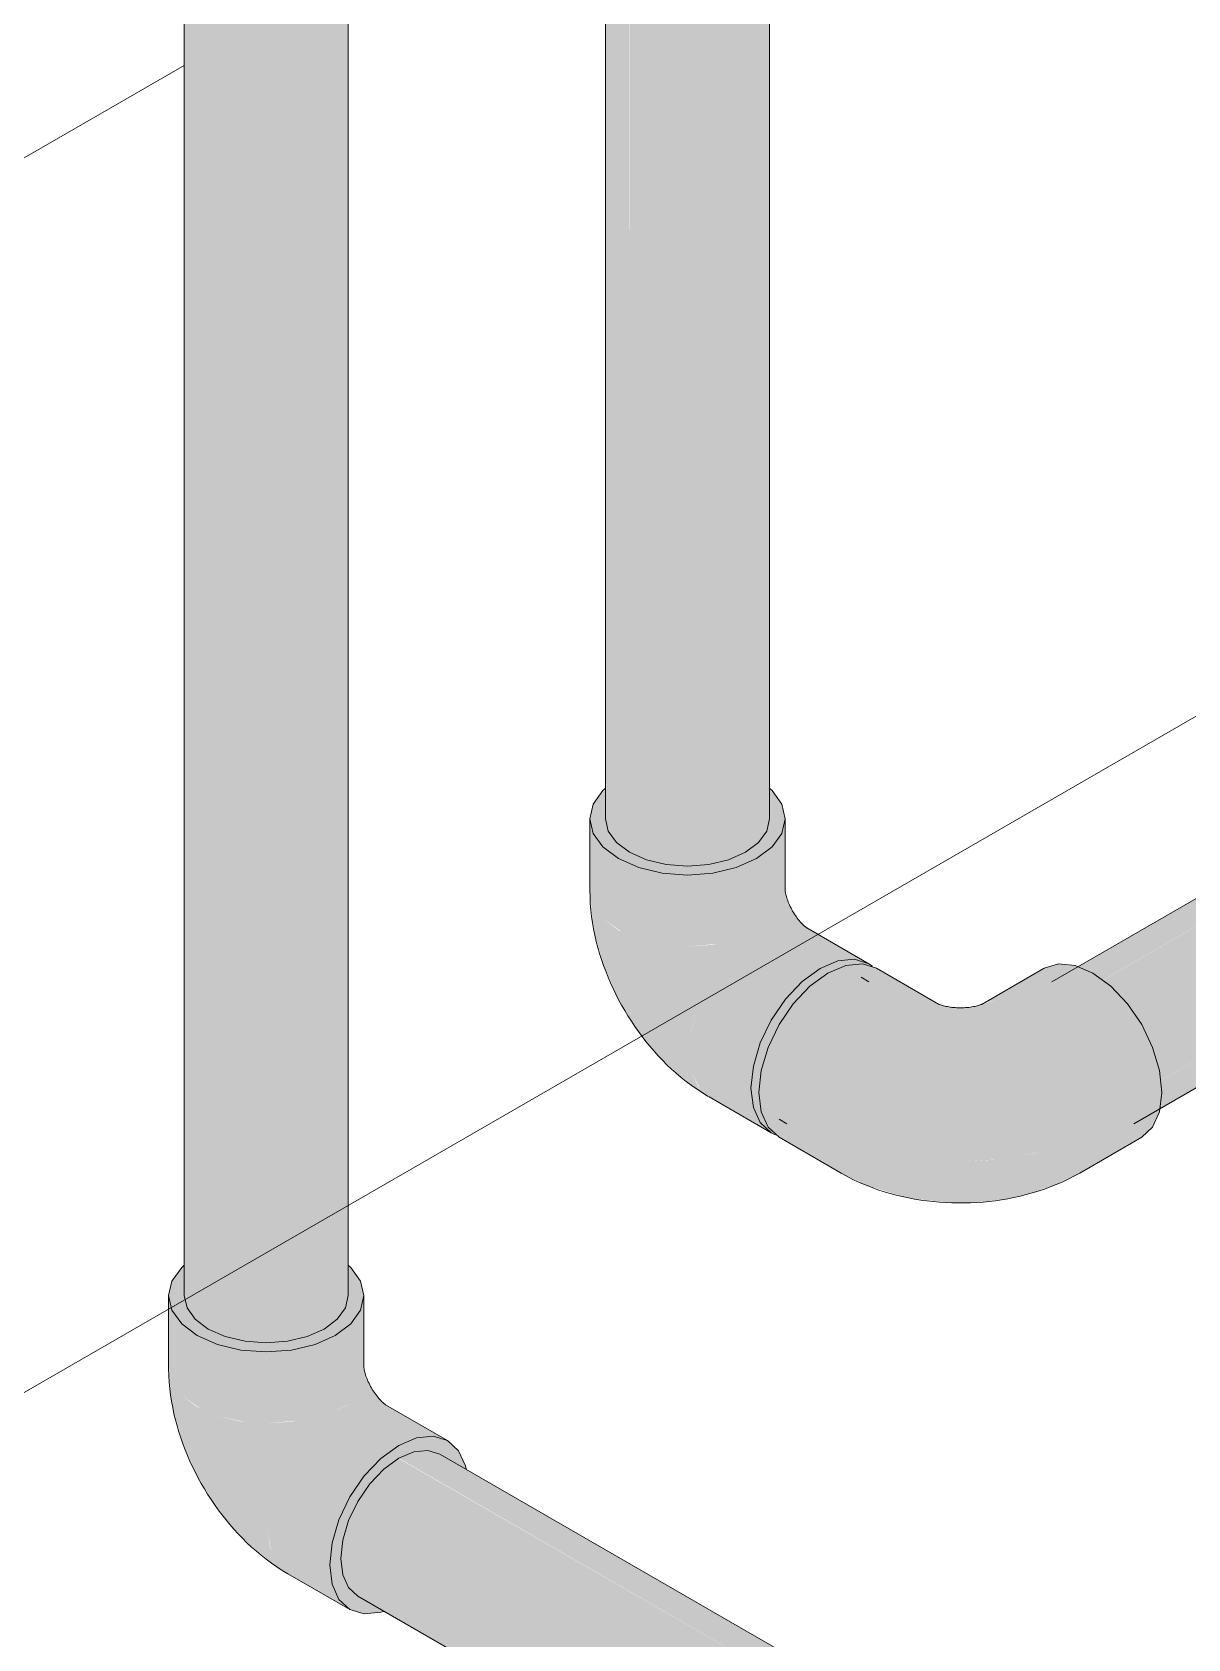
# Model space of a CAD drawing. Header units: millimetres. Extents: x -3207 to 1412, y 342 to 5433.
# Drawn here: x -2201 to -1757, y 1452 to 2070 of the extents above; entities that cross this region are included whole.
import ezdxf

# ---------------------------------------------------------------- set-up
doc = ezdxf.new("R2010")
doc.units = ezdxf.units.MM
for name, color, linetype, lineweight in [('A-_ANNOTSPNO_A', 7, 'Continuous', 9), ('A-_FLORLEVL_E', 7, 'Continuous', 9), ('M-_WATR----_E', 5, 'Continuous', 9)]:
    doc.layers.add(name, color=color, linetype=linetype, lineweight=lineweight)

# ---------------------------------------------------------------- blocks, each defined once
blk = doc.blocks.new('COMER_EL50_U-PVC отвод 90 - DN16-DN315 _Grey_-V29-В10 Аксонометрия')
at = {"layer": 'M-_WATR----_E', "lineweight": 20}
for points in [[(-1898.19, 1648.59), (-1897.28, 1657.04), (-1894.63, 1665.95), (-1890.42, 1674.73), (-1884.93, 1682.76), (-1878.53, 1689.51), (-1871.67, 1694.52), (-1864.81, 1697.44), (-1858.41, 1698.07), (-1852.92, 1696.38), (-1876.75, 1710.14), (-1882.24, 1711.83), (-1888.64, 1711.2), (-1895.5, 1708.28), (-1902.36, 1703.27), (-1908.76, 1696.52), (-1914.25, 1688.48), (-1918.46, 1679.71), (-1921.11, 1670.8), (-1922.02, 1662.35), (-1905.57, 1652.86)], [(-1790.99, 1648.59), (-1767.16, 1662.35), (-1768.06, 1670.8), (-1770.71, 1679.71), (-1774.93, 1688.48), (-1780.42, 1696.52), (-1786.81, 1703.27), (-1793.68, 1708.28), (-1800.54, 1711.2), (-1806.93, 1711.83), (-1812.43, 1710.14), (-1836.25, 1696.38), (-1830.76, 1698.07), (-1824.37, 1697.44), (-1817.5, 1694.52), (-1810.64, 1689.51), (-1803.59, 1681.8), (-1798.75, 1674.73), (-1794.54, 1665.95), (-1791.89, 1657.04)], [(-1844.59, 1635.77), (-1829.08, 1636.74), (-1814.75, 1639.36), (-1802.47, 1643.15), (-1790.99, 1648.59), (-1791.89, 1657.04), (-1794.54, 1665.95), (-1798.75, 1674.73), (-1804.25, 1682.76), (-1810.64, 1689.51), (-1817.5, 1694.52), (-1824.37, 1697.44), (-1830.76, 1698.07), (-1838.33, 1695.47), (-1843.67, 1694.82), (-1851.43, 1695.73), (-1854.58, 1696.89), (-1858.41, 1698.07), (-1864.81, 1697.44), (-1871.67, 1694.52), (-1878.53, 1689.51), (-1884.93, 1682.76), (-1890.42, 1674.73), (-1894.63, 1665.95), (-1897.28, 1657.04), (-1898.19, 1648.59), (-1886.7, 1643.15), (-1873.59, 1639.11), (-1859.37, 1636.62), (-1851.98, 1636.19)], [(-1890.42, 1631.43), (-1894.63, 1635.33), (-1897.28, 1641.19), (-1898.19, 1648.59), (-1922.02, 1662.35), (-1921.11, 1654.95), (-1917.92, 1648.59), (-1914.25, 1645.18), (-1890.69, 1631.58)], [(-1798.75, 1631.43), (-1774.93, 1645.18), (-1770.71, 1649.09), (-1768.06, 1654.95), (-1767.16, 1662.35), (-1790.99, 1648.59), (-1791.89, 1641.19), (-1794.54, 1635.33), (-1798.58, 1631.58)], [(-1842.21, 1619.97), (-1833.85, 1620.58), (-1824.8, 1621.86), (-1814.47, 1624.7), (-1806.86, 1627.52), (-1798.75, 1631.43), (-1794.54, 1635.33), (-1791.89, 1641.19), (-1790.99, 1648.59), (-1803.59, 1642.81), (-1815.58, 1639.11), (-1831.68, 1636.51), (-1844.59, 1635.77), (-1859.37, 1636.62), (-1873.59, 1639.11), (-1886.7, 1643.15), (-1898.19, 1648.59), (-1897.25, 1641.13), (-1894.63, 1635.33), (-1890.42, 1631.43), (-1881.05, 1626.93), (-1868.82, 1623.05), (-1862.77, 1621.58), (-1849.08, 1620.09), (-1842.34, 1619.97)]]:
    blk.add_hatch(color=47, dxfattribs=at).paths.add_polyline_path(points)
at = {"layer": 'M-_WATR----_E', "color": 66, "lineweight": 20}
for p, q in [((-1852.92, 1696.38), (-1876.75, 1710.14)), ((-1812.43, 1710.14), (-1836.25, 1696.38)), ((-1914.25, 1645.18), (-1890.42, 1631.43)), ((-1798.75, 1631.43), (-1774.93, 1645.18))]:
    blk.add_line(p, q, dxfattribs=at)
for points in [[(-1922.02, 1662.35, 0), (-1921.11, 1670.8, 0), (-1918.46, 1679.71, 0), (-1914.25, 1688.48, 0), (-1908.76, 1696.52, 0), (-1902.36, 1703.27, 0), (-1895.5, 1708.28, 0), (-1888.64, 1711.2, 0), (-1882.24, 1711.83, 0), (-1876.75, 1710.14, 0)], [(-1812.43, 1710.14, 0), (-1806.93, 1711.83, 0), (-1800.54, 1711.2, 0), (-1793.68, 1708.28, 0), (-1786.81, 1703.27, 0), (-1780.42, 1696.52, 0), (-1774.93, 1688.48, 0), (-1770.71, 1679.71, 0), (-1768.06, 1670.8, 0), (-1767.16, 1662.35, 0)], [(-1836.24, 1696.38, 0), (-1836.27, 1696.37, 0), (-1836.37, 1696.32, 0), (-1836.52, 1696.25, 0), (-1836.74, 1696.16, 0), (-1837.01, 1696.06, 0), (-1837.33, 1695.95, 0), (-1837.7, 1695.84, 0), (-1838.11, 1695.72, 0), (-1838.57, 1695.6, 0), (-1839.06, 1695.49, 0), (-1839.59, 1695.38, 0), (-1840.15, 1695.28, 0), (-1840.73, 1695.19, 0), (-1841.34, 1695.11, 0), (-1841.97, 1695.05, 0), (-1842.61, 1694.99, 0), (-1843.26, 1694.96, 0), (-1843.92, 1694.93, 0), (-1844.59, 1694.92, 0), (-1845.25, 1694.93, 0), (-1845.92, 1694.96, 0), (-1846.57, 1694.99, 0), (-1847.21, 1695.05, 0), (-1847.84, 1695.11, 0), (-1848.45, 1695.19, 0), (-1849.03, 1695.28, 0), (-1849.59, 1695.38, 0), (-1850.12, 1695.49, 0), (-1850.61, 1695.6, 0), (-1851.07, 1695.72, 0), (-1851.48, 1695.84, 0), (-1851.85, 1695.95, 0), (-1852.17, 1696.06, 0), (-1852.44, 1696.17, 0), (-1852.65, 1696.25, 0), (-1852.81, 1696.32, 0), (-1852.9, 1696.37, 0), (-1852.93, 1696.38, 0)], [(-1914.25, 1645.18, 0), (-1918.46, 1649.09, 0), (-1921.11, 1654.95, 0), (-1922.02, 1662.35, 0)], [(-1767.16, 1662.35, 0), (-1768.06, 1654.95, 0), (-1770.71, 1649.09, 0), (-1774.93, 1645.18, 0)], [(-1798.75, 1631.43, 0), (-1800.97, 1630.19, 0), (-1803.21, 1629.05, 0), (-1805.47, 1627.98, 0), (-1807.74, 1627, 0), (-1810.02, 1626.08, 0), (-1812.32, 1625.24, 0), (-1814.63, 1624.47, 0), (-1816.96, 1623.76, 0), (-1819.29, 1623.12, 0), (-1821.64, 1622.53, 0), (-1823.99, 1622.01, 0), (-1826.36, 1621.55, 0), (-1828.73, 1621.15, 0), (-1831.11, 1620.81, 0), (-1833.49, 1620.52, 0), (-1835.88, 1620.29, 0), (-1838.27, 1620.12, 0), (-1840.67, 1620, 0), (-1843.06, 1619.94, 0), (-1845.46, 1619.93, 0), (-1847.86, 1619.98, 0), (-1850.26, 1620.08, 0), (-1852.65, 1620.24, 0), (-1855.04, 1620.45, 0), (-1857.43, 1620.73, 0), (-1859.81, 1621.05, 0), (-1862.18, 1621.44, 0), (-1864.54, 1621.88, 0), (-1866.9, 1622.39, 0), (-1869.25, 1622.95, 0), (-1871.59, 1623.58, 0), (-1873.92, 1624.27, 0), (-1876.23, 1625.03, 0), (-1878.53, 1625.85, 0), (-1880.82, 1626.74, 0), (-1883.1, 1627.71, 0), (-1885.36, 1628.75, 0), (-1887.6, 1629.88, 0), (-1889.82, 1631.08, 0), (-1890.42, 1631.43, 0)]]:
    blk.add_polyline3d(points, dxfattribs=at)
blk = doc.blocks.new('COMER_EL50_U-PVC отвод 90 - DN16-DN315 _Grey_-V30-В10 Аксонометрия')
at = {"layer": 'M-_WATR----_E', "lineweight": 20}
for points in [[(-2111.25, 1562.68), (-2101.54, 1563.42), (-2092.5, 1565.58), (-2083.97, 1569.59), (-2078.77, 1573.5), (-2075.02, 1578.73), (-2073.75, 1584.33), (-2075.02, 1589.93), (-2078.77, 1595.15), (-2079.75, 1595.89), (-2079.75, 1584.33), (-2080.82, 1579.62), (-2083.97, 1575.24), (-2088.97, 1571.47), (-2095.5, 1568.58), (-2103.09, 1566.76), (-2111.25, 1566.14), (-2119.4, 1566.76), (-2127.99, 1569.02), (-2133.52, 1571.47), (-2138.53, 1575.24), (-2141.67, 1579.62), (-2142.75, 1584.33), (-2142.75, 1595.89), (-2143.72, 1595.15), (-2147.47, 1589.93), (-2148.75, 1584.33), (-2147.47, 1578.73), (-2143.72, 1573.5), (-2136.77, 1568.58), (-2130, 1565.58), (-2120.95, 1563.42)], [(-2111.25, 1535.16), (-2099.98, 1536.27), (-2092.5, 1538.06), (-2084.73, 1541.5), (-2084.73, 1569.02), (-2092.5, 1565.58), (-2101.54, 1563.42), (-2111.25, 1562.68), (-2120.95, 1563.42), (-2130, 1565.58), (-2137.76, 1569.02), (-2143.72, 1573.5), (-2147.47, 1578.73), (-2148.75, 1584.33), (-2148.56, 1556.01), (-2147.47, 1551.21), (-2143.72, 1545.99), (-2136.59, 1540.98), (-2130, 1538.06), (-2119.63, 1535.8)], [(-2084.73, 1541.5), (-2078.77, 1545.99), (-2075.02, 1551.21), (-2073.75, 1556.81), (-2073.75, 1584.33), (-2075.02, 1578.73), (-2078.77, 1573.5), (-2084.73, 1569.02), (-2084.73, 1543.44)], [(-2102.91, 1477.43), (-2107.13, 1481.34), (-2109.78, 1487.19), (-2110.68, 1494.6), (-2109.49, 1504.02), (-2107.13, 1511.96), (-2102.91, 1520.73), (-2096.24, 1530.01), (-2091.03, 1535.52), (-2084.16, 1540.52), (-2084.73, 1541.5), (-2092.5, 1538.06), (-2101.54, 1535.9), (-2111.25, 1535.16), (-2120.95, 1535.9), (-2130, 1538.06), (-2137.76, 1541.5), (-2143.72, 1545.99), (-2147.47, 1551.21), (-2148.69, 1556.01), (-2147.87, 1545.99), (-2146.46, 1538.52), (-2143.1, 1527.23), (-2138.82, 1517.32), (-2136.33, 1512.44), (-2131.34, 1504.71), (-2124.8, 1495.97), (-2117.26, 1488.33), (-2109.54, 1481.96), (-2107.13, 1480.31)], [(-2084.16, 1540.52), (-2077.3, 1543.44), (-2070.91, 1544.08), (-2065.41, 1542.38), (-2067.52, 1544.08), (-2071.67, 1550.28), (-2073.49, 1554.56), (-2073.93, 1556.01), (-2075.02, 1551.21), (-2078.77, 1545.99), (-2084.73, 1541.5), (-2084.56, 1540.95)], [(-2060.33, 1526.77), (-2053.47, 1529.68), (-2047.08, 1530.32), (-2041.58, 1528.62), (-2065.41, 1542.38), (-2070.91, 1544.08), (-2077.3, 1543.44), (-2084.05, 1540.46), (-2065.96, 1530.01)], [(-2079.08, 1463.67), (-2083.3, 1467.58), (-2085.95, 1473.43), (-2086.85, 1480.84), (-2085.95, 1489.28), (-2083.3, 1498.2), (-2079.08, 1506.97), (-2073.59, 1515.01), (-2067.2, 1521.76), (-2060.33, 1526.77), (-2084.16, 1540.52), (-2091.03, 1535.52), (-2097.42, 1528.77), (-2102.91, 1520.73), (-2107.13, 1511.96), (-2109.78, 1503.04), (-2110.68, 1494.6), (-2109.54, 1486.68), (-2107.13, 1481.34), (-2102.91, 1477.43), (-2079.62, 1463.98)], [(-2073.59, 1461.98), (-2067.2, 1462.61), (-2066.07, 1463.09), (-2076.08, 1468.87), (-2079.62, 1472.15), (-2081.85, 1477.07), (-2082.61, 1483.29), (-2081.85, 1490.38), (-2079.47, 1498.2), (-2076.08, 1505.24), (-2071.47, 1511.99), (-2066.1, 1517.66), (-2060.33, 1521.87), (-2054.04, 1524.37), (-2049.2, 1524.85), (-2044.58, 1523.43), (-2034.58, 1517.66), (-2034.72, 1518.86), (-2037.52, 1524.85), (-2041.58, 1528.62), (-2047.08, 1530.32), (-2053.47, 1529.68), (-2060.33, 1526.77), (-2067.2, 1521.76), (-2073.59, 1515.01), (-2079.62, 1505.85), (-2083.3, 1498.2), (-2085.95, 1489.28), (-2086.85, 1480.84), (-2085.95, 1473.43), (-2083.3, 1467.58), (-2079.08, 1463.67), (-2076.08, 1462.75)]]:
    blk.add_hatch(color=47, dxfattribs=at).paths.add_polyline_path(points)
at = {"layer": 'M-_WATR----_E', "color": 66, "lineweight": 20}
for p, q in [((-2148.75, 1584.33), (-2148.75, 1556.81)), ((-2073.75, 1556.81), (-2073.75, 1584.33)), ((-2041.58, 1528.62), (-2065.41, 1542.38)), ((-2102.91, 1477.43), (-2079.08, 1463.67))]:
    blk.add_line(p, q, dxfattribs=at)
for points in [[(-2142.89, 1595.95, 0), (-2143.72, 1595.15, 0), (-2147.47, 1589.93, 0), (-2148.75, 1584.33, 0), (-2147.47, 1578.73, 0), (-2143.72, 1573.5, 0), (-2137.76, 1569.02, 0), (-2130, 1565.58, 0), (-2120.95, 1563.42, 0), (-2111.25, 1562.68, 0), (-2101.54, 1563.42, 0), (-2092.5, 1565.58, 0), (-2084.73, 1569.02, 0)], [(-2084.73, 1569.02, 0), (-2078.77, 1573.5, 0), (-2075.02, 1578.73, 0), (-2073.75, 1584.33, 0), (-2075.02, 1589.93, 0), (-2078.77, 1595.15, 0), (-2079.6, 1595.94, 0)], [(-2102.91, 1477.43, 0), (-2105.09, 1478.73, 0), (-2107.2, 1480.1, 0), (-2109.25, 1481.52, 0), (-2111.24, 1482.99, 0), (-2113.17, 1484.52, 0), (-2115.05, 1486.08, 0), (-2116.88, 1487.7, 0), (-2118.65, 1489.36, 0), (-2120.38, 1491.06, 0), (-2122.05, 1492.8, 0), (-2123.68, 1494.58, 0), (-2125.26, 1496.4, 0), (-2126.8, 1498.25, 0), (-2128.28, 1500.14, 0), (-2129.72, 1502.06, 0), (-2131.12, 1504.01, 0), (-2132.47, 1506, 0), (-2133.77, 1508.01, 0), (-2135.02, 1510.06, 0), (-2136.22, 1512.13, 0), (-2137.38, 1514.23, 0), (-2138.49, 1516.36, 0), (-2139.55, 1518.51, 0), (-2140.56, 1520.69, 0), (-2141.52, 1522.89, 0), (-2142.42, 1525.11, 0), (-2143.27, 1527.36, 0), (-2144.07, 1529.63, 0), (-2144.81, 1531.93, 0), (-2145.5, 1534.24, 0), (-2146.13, 1536.58, 0), (-2146.69, 1538.94, 0), (-2147.19, 1541.33, 0), (-2147.63, 1543.73, 0), (-2148, 1546.16, 0), (-2148.3, 1548.61, 0), (-2148.53, 1551.09, 0), (-2148.68, 1553.6, 0), (-2148.74, 1556.13, 0), (-2148.75, 1556.81, 0)], [(-2073.75, 1556.83, 0), (-2073.74, 1556.79, 0), (-2073.74, 1556.69, 0), (-2073.72, 1556.52, 0), (-2073.69, 1556.29, 0), (-2073.64, 1556, 0), (-2073.58, 1555.67, 0), (-2073.49, 1555.29, 0), (-2073.39, 1554.88, 0), (-2073.26, 1554.42, 0), (-2073.11, 1553.94, 0), (-2072.94, 1553.43, 0), (-2072.75, 1552.89, 0), (-2072.54, 1552.34, 0), (-2072.3, 1551.78, 0), (-2072.04, 1551.2, 0), (-2071.77, 1550.62, 0), (-2071.47, 1550.03, 0), (-2071.16, 1549.45, 0), (-2070.84, 1548.87, 0), (-2070.5, 1548.3, 0), (-2070.15, 1547.74, 0), (-2069.79, 1547.19, 0), (-2069.42, 1546.66, 0), (-2069.05, 1546.15, 0), (-2068.68, 1545.66, 0), (-2068.31, 1545.2, 0), (-2067.94, 1544.77, 0), (-2067.59, 1544.36, 0), (-2067.24, 1543.99, 0), (-2066.91, 1543.66, 0), (-2066.6, 1543.36, 0), (-2066.32, 1543.1, 0), (-2066.06, 1542.87, 0), (-2065.84, 1542.69, 0), (-2065.66, 1542.55, 0), (-2065.52, 1542.45, 0), (-2065.43, 1542.39, 0), (-2065.4, 1542.37, 0)], [(-2060.33, 1526.77, 0), (-2067.2, 1521.76, 0), (-2073.59, 1515.01, 0), (-2079.08, 1506.97, 0), (-2083.3, 1498.2, 0), (-2085.95, 1489.28, 0), (-2086.85, 1480.84, 0), (-2085.95, 1473.43, 0), (-2083.3, 1467.58, 0), (-2079.08, 1463.67, 0), (-2073.59, 1461.98, 0), (-2067.2, 1462.61, 0), (-2066.11, 1462.93, 0)], [(-2034.45, 1517.75, 0), (-2034.72, 1518.86, 0), (-2037.37, 1524.71, 0), (-2041.58, 1528.62, 0), (-2047.08, 1530.32, 0), (-2053.47, 1529.68, 0), (-2060.33, 1526.77, 0)]]:
    blk.add_polyline3d(points, dxfattribs=at)
blk = doc.blocks.new('COMER_EL50_U-PVC отвод 90 - DN16-DN315 _Grey_-V31-В10 Аксонометрия')
at = {"layer": 'M-_WATR----_E', "lineweight": 20}
for points in [[(-1949.42, 1745.93), (-1939.71, 1746.66), (-1929.39, 1749.39), (-1922.14, 1752.84), (-1916.94, 1756.75), (-1913.19, 1761.97), (-1911.92, 1767.58), (-1913.19, 1773.18), (-1916.94, 1778.4), (-1917.92, 1778.83), (-1917.92, 1767.58), (-1918.99, 1762.87), (-1922.14, 1758.48), (-1927.14, 1754.72), (-1934.41, 1751.65), (-1941.26, 1750.01), (-1949.42, 1749.39), (-1957.57, 1750.01), (-1965.17, 1751.83), (-1971.69, 1754.72), (-1976.7, 1758.48), (-1979.84, 1762.87), (-1980.92, 1767.58), (-1980.92, 1779.14), (-1981.89, 1778.4), (-1985.64, 1773.18), (-1986.92, 1767.58), (-1985.64, 1761.97), (-1981.89, 1756.75), (-1974.94, 1751.83), (-1968.17, 1748.83), (-1959.12, 1746.66), (-1956.57, 1746.47)], [(-1949.42, 1718.41), (-1938.15, 1719.52), (-1930.67, 1721.31), (-1922.9, 1724.75), (-1922.9, 1752.27), (-1930.67, 1748.83), (-1939.71, 1746.66), (-1949.42, 1745.93), (-1959.12, 1746.66), (-1968.17, 1748.83), (-1975.93, 1752.27), (-1981.89, 1756.75), (-1985.64, 1761.97), (-1986.92, 1767.58), (-1986.92, 1740.06), (-1985.64, 1734.46), (-1981.89, 1729.23), (-1974.76, 1724.23), (-1968.17, 1721.31), (-1959.12, 1719.15), (-1956.57, 1718.95)], [(-1922.9, 1724.75), (-1916.94, 1729.23), (-1913.19, 1734.46), (-1911.92, 1740.06), (-1911.92, 1767.58), (-1913.19, 1761.97), (-1916.94, 1756.75), (-1922.9, 1752.27), (-1922.9, 1737.95)], [(-1941.08, 1660.68), (-1945.3, 1664.58), (-1947.95, 1670.44), (-1948.85, 1677.84), (-1947.95, 1686.29), (-1945.3, 1695.2), (-1940.38, 1705.01), (-1935.59, 1712.01), (-1929.2, 1718.77), (-1922.33, 1723.77), (-1922.9, 1724.75), (-1931.07, 1721.21), (-1939.71, 1719.15), (-1949.42, 1718.41), (-1959.12, 1719.15), (-1968.17, 1721.31), (-1975.93, 1724.75), (-1981.89, 1729.23), (-1985.64, 1734.46), (-1986.92, 1740.06), (-1985.9, 1728.5), (-1984.62, 1721.85), (-1981.82, 1711.96), (-1976.99, 1700.62), (-1975.29, 1697.19), (-1972.74, 1692.58), (-1967.81, 1685.36), (-1961.58, 1677.64), (-1954.2, 1670.44), (-1947.95, 1665.36), (-1946.08, 1664.09)], [(-1922.33, 1723.77), (-1915.47, 1726.69), (-1909.08, 1727.32), (-1903.58, 1725.63), (-1905.69, 1727.32), (-1909.8, 1733.38), (-1911.68, 1737.95), (-1911.92, 1740.06), (-1913.19, 1734.46), (-1916.94, 1729.23), (-1922.9, 1724.75), (-1922.73, 1724.19)], [(-1917.25, 1646.92), (-1921.47, 1650.83), (-1924.12, 1656.68), (-1925.02, 1664.09), (-1924.12, 1672.53), (-1921.47, 1681.45), (-1917.25, 1690.22), (-1911.76, 1698.26), (-1905.37, 1705.01), (-1898.5, 1710.01), (-1922.33, 1723.77), (-1929.2, 1718.77), (-1935.63, 1711.96), (-1941.08, 1703.98), (-1945.3, 1695.2), (-1947.98, 1685.97), (-1948.85, 1677.84), (-1947.95, 1670.44), (-1944.76, 1664.09), (-1941.08, 1660.68), (-1918.46, 1647.62)], [(-1898.5, 1710.01), (-1891.64, 1712.93), (-1885.25, 1713.57), (-1879.91, 1711.96), (-1903.58, 1725.63), (-1909.08, 1727.32), (-1915.47, 1726.69), (-1922.33, 1723.77), (-1901.87, 1711.96)], [(-1915.55, 1646.39), (-1918.46, 1649.09), (-1921.2, 1655.63), (-1922.02, 1662.35), (-1920.78, 1671.92), (-1917.79, 1681.12), (-1914.25, 1688.5), (-1908.76, 1696.52), (-1901.26, 1704.07), (-1894.4, 1708.75), (-1888.64, 1711.2), (-1882.24, 1711.83), (-1878.53, 1710.74), (-1880.04, 1711.96), (-1885.25, 1713.57), (-1891.64, 1712.93), (-1898.5, 1710.01), (-1905.57, 1704.79), (-1911.76, 1698.26), (-1918.09, 1688.48), (-1921.47, 1681.45), (-1924.12, 1672.53), (-1925.02, 1664.09), (-1924.12, 1656.68), (-1921.11, 1650.5), (-1917.25, 1646.92)]]:
    blk.add_hatch(color=47, dxfattribs=at).paths.add_polyline_path(points)
at = {"layer": 'M-_WATR----_E', "color": 66, "lineweight": 20}
for p, q in [((-1986.92, 1767.58), (-1986.92, 1740.06)), ((-1911.92, 1740.06), (-1911.92, 1767.58)), ((-1879.75, 1711.87), (-1903.58, 1725.63)), ((-1941.08, 1660.68), (-1917.25, 1646.92))]:
    blk.add_line(p, q, dxfattribs=at)
for points in [[(-1981.05, 1779.2, 0), (-1981.89, 1778.4, 0), (-1985.64, 1773.18, 0), (-1986.92, 1767.58, 0), (-1985.64, 1761.97, 0), (-1981.89, 1756.75, 0), (-1975.93, 1752.27, 0), (-1968.17, 1748.83, 0), (-1959.12, 1746.66, 0), (-1949.42, 1745.93, 0), (-1939.71, 1746.66, 0), (-1930.67, 1748.83, 0), (-1922.9, 1752.27, 0)], [(-1922.9, 1752.27, 0), (-1916.94, 1756.75, 0), (-1913.19, 1761.97, 0), (-1911.92, 1767.58, 0), (-1913.19, 1773.18, 0), (-1916.94, 1778.4, 0), (-1917.77, 1779.19, 0)], [(-1986.92, 1740.06, 0), (-1986.87, 1737.52, 0), (-1986.75, 1735.01, 0), (-1986.54, 1732.53, 0), (-1986.26, 1730.07, 0), (-1985.91, 1727.63, 0), (-1985.49, 1725.22, 0), (-1985, 1722.83, 0), (-1984.45, 1720.46, 0), (-1983.84, 1718.12, 0), (-1983.17, 1715.8, 0), (-1982.45, 1713.5, 0), (-1981.66, 1711.22, 0), (-1980.83, 1708.97, 0), (-1979.93, 1706.73, 0), (-1978.99, 1704.53, 0), (-1978, 1702.34, 0), (-1976.95, 1700.18, 0), (-1975.86, 1698.05, 0), (-1974.71, 1695.94, 0), (-1973.52, 1693.86, 0), (-1972.28, 1691.81, 0), (-1970.99, 1689.79, 0), (-1969.66, 1687.79, 0), (-1968.27, 1685.83, 0), (-1966.85, 1683.9, 0), (-1965.37, 1682, 0), (-1963.85, 1680.14, 0), (-1962.28, 1678.31, 0), (-1960.67, 1676.52, 0), (-1959, 1674.77, 0), (-1957.29, 1673.06, 0), (-1955.53, 1671.39, 0), (-1953.72, 1669.76, 0), (-1951.85, 1668.18, 0), (-1949.94, 1666.65, 0), (-1947.96, 1665.16, 0), (-1945.93, 1663.73, 0), (-1943.83, 1662.34, 0), (-1941.68, 1661.02, 0), (-1941.08, 1660.68, 0)], [(-1911.92, 1740.08, 0), (-1911.91, 1740.04, 0), (-1911.91, 1739.93, 0), (-1911.89, 1739.76, 0), (-1911.86, 1739.54, 0), (-1911.81, 1739.25, 0), (-1911.75, 1738.92, 0), (-1911.66, 1738.54, 0), (-1911.56, 1738.12, 0), (-1911.43, 1737.67, 0), (-1911.28, 1737.19, 0), (-1911.11, 1736.67, 0), (-1910.92, 1736.14, 0), (-1910.71, 1735.59, 0), (-1910.47, 1735.02, 0), (-1910.21, 1734.45, 0), (-1909.94, 1733.87, 0), (-1909.64, 1733.28, 0), (-1909.33, 1732.7, 0), (-1909.01, 1732.12, 0), (-1908.67, 1731.54, 0), (-1908.32, 1730.98, 0), (-1907.96, 1730.44, 0), (-1907.59, 1729.91, 0), (-1907.22, 1729.4, 0), (-1906.85, 1728.91, 0), (-1906.48, 1728.45, 0), (-1906.11, 1728.01, 0), (-1905.76, 1727.61, 0), (-1905.41, 1727.24, 0), (-1905.08, 1726.9, 0), (-1904.77, 1726.6, 0), (-1904.49, 1726.34, 0), (-1904.23, 1726.12, 0), (-1904.01, 1725.94, 0), (-1903.83, 1725.8, 0), (-1903.69, 1725.7, 0), (-1903.6, 1725.64, 0), (-1903.57, 1725.62, 0)], [(-1878.3, 1710.89, 0), (-1879.75, 1711.87, 0), (-1885.25, 1713.57, 0), (-1891.64, 1712.93, 0), (-1898.5, 1710.01, 0)], [(-1898.5, 1710.01, 0), (-1905.37, 1705.01, 0), (-1911.76, 1698.26, 0), (-1917.25, 1690.22, 0), (-1921.47, 1681.45, 0), (-1924.12, 1672.53, 0), (-1925.02, 1664.09, 0), (-1924.12, 1656.68, 0), (-1921.47, 1650.83, 0), (-1917.25, 1646.92, 0), (-1915.68, 1646.15, 0)]]:
    blk.add_polyline3d(points, dxfattribs=at)

msp = doc.modelspace()

# ---------------------------------------------------------------- hatches: boundary and pattern name
at = {"layer": 'M-_WATR----_E'}
for points in [[(-1971.69, 1754.72), (-1971.71, 2631.5), (-1976.71, 2633.93), (-1980.92, 2637.09), (-1980.92, 1767.58), (-1979.84, 1762.87), (-1975.93, 1757.91)], [(-1927.14, 1754.72), (-1922.14, 1758.48), (-1918.99, 1762.87), (-1917.92, 1767.58), (-1917.93, 2637.09), (-1922.83, 2633.4), (-1927.14, 2631.49), (-1927.14, 1763.94)], [(-1949.42, 1749.39), (-1941.26, 1750.01), (-1933.67, 1751.83), (-1927.14, 1754.72), (-1927.17, 2631.48), (-1931.46, 2629.75), (-1941.29, 2627.66), (-1949.44, 2627.04), (-1959.15, 2627.78), (-1968.22, 2629.95), (-1971.69, 2631.49), (-1971.69, 1754.72), (-1965.17, 1751.83), (-1956.57, 1749.93)], [(-2133.52, 1571.47), (-2133.54, 2534.86), (-2138.54, 2537.29), (-2142.75, 2540.46), (-2142.75, 1584.33), (-2141.67, 1579.62), (-2137.76, 1574.66), (-2136.22, 1573.5)], [(-2088.97, 1571.47), (-2083.97, 1575.24), (-2080.82, 1579.62), (-2079.75, 1584.33), (-2079.76, 2540.45), (-2084.66, 2536.76), (-2088.97, 2534.85), (-2088.97, 1607.99)], [(-2111.25, 1566.14), (-2101.54, 1567.13), (-2094.5, 1569.02), (-2088.97, 1571.47), (-2089, 2534.84), (-2093.29, 2533.11), (-2103.12, 2531.02), (-2111.27, 2530.4), (-2120.98, 2531.14), (-2130.05, 2533.31), (-2133.52, 2534.85), (-2133.52, 1571.47), (-2127, 1568.58), (-2119.4, 1566.76)], [(-1789.93, 1705.54), (-1459.46, 1896.34), (-1453.03, 1910.7), (-1799.38, 1710.71), (-1793.68, 1708.28)], [(-1767.65, 1666.96), (-1464.19, 1842.17), (-1464.19, 1844.16), (-1464.68, 1844.44), (-1468.24, 1847.36), (-1469.86, 1849.62), (-1470.54, 1852.61), (-1470.54, 1870.57), (-1469.86, 1873.56), (-1469.02, 1874.99), (-1459.46, 1896.34), (-1789.87, 1705.5), (-1786.81, 1703.27), (-1779.5, 1695.18), (-1774.9, 1688.43), (-1770.71, 1679.71), (-1768.06, 1670.8), (-1767.66, 1667.03)], [(-1767.91, 1656.16), (-1464.19, 1831.78), (-1464.19, 1842.17), (-1767.65, 1666.91), (-1767.28, 1661.35), (-1767.81, 1657.04)], [(-1917.8, 1681.08), (-1914.24, 1688.5), (-1914.26, 1688.48), (-1917.79, 1681.12)], [(-1900.42, 1378.1), (-1900.01, 1381.94), (-1896.63, 1392.37), (-1892.45, 1400.65), (-1887.66, 1407.66), (-1881.26, 1414.41), (-1878.15, 1416.68), (-2060.48, 1521.76), (-2067.2, 1516.5), (-2071.47, 1511.99), (-2076.67, 1504.02), (-2079.62, 1497.87), (-2081.85, 1490.38), (-2082.61, 1483.29), (-1900.92, 1378.39)], [(-1878.15, 1416.68), (-1873.43, 1419.83), (-1868.66, 1421.86), (-2044.58, 1523.43), (-2049.2, 1524.85), (-2054.57, 1524.32), (-2060.15, 1521.76), (-1881.26, 1418.48)], [(-1900.16, 1367.3), (-1900.86, 1374.06), (-1900.42, 1378.1), (-2082.61, 1483.29), (-2081.85, 1477.07), (-2079.08, 1471.65), (-2076.08, 1468.87), (-1900.92, 1367.73)]]:
    msp.add_hatch(color=47, dxfattribs=at).paths.add_polyline_path(points)

# ---------------------------------------------------------------- linework, layer by layer
at = {"layer": 'A-_ANNOTSPNO_A'}
msp.add_line((-2757.99, 1227.4), (-570.88, 2490.12), dxfattribs=at)
at = {"layer": 'A-_FLORLEVL_E'}
msp.add_line((-2142.75, 2057.08), (-2757.99, 1701.87), dxfattribs=at)
at = {"layer": 'M-_WATR----_E', "color": 66, "lineweight": 20}
for p, q in [((-1980.92, 2647.93), (-1980.92, 1767.58)), ((-1917.92, 1767.58), (-1917.92, 2647.93)), ((-2142.75, 2551.29), (-2142.75, 1584.33)), ((-2079.75, 1584.33), (-2079.75, 2551.29)), ((-1452.3, 1911.13), (-1809.43, 1704.94)), ((-1777.93, 1650.38), (-1464.17, 1831.52)), ((-1879.75, 1704.94), (-1882.75, 1706.67)), ((-1914.25, 1652.11), (-1911.25, 1650.38)), ((-1858.65, 1416.08), (-2044.58, 1523.43)), ((-2076.08, 1468.87), (-1890.15, 1361.52))]:
    msp.add_line(p, q, dxfattribs=at)
for points in [[(-1971.69, 1754.72, 0), (-1976.7, 1758.48, 0), (-1979.84, 1762.87, 0), (-1980.92, 1767.58, 0)], [(-1917.92, 1767.58, 0), (-1918.99, 1762.87, 0), (-1922.14, 1758.48, 0), (-1927.14, 1754.72, 0)], [(-1927.14, 1754.72, 0), (-1933.67, 1751.83, 0), (-1941.26, 1750.01, 0), (-1949.42, 1749.39, 0), (-1957.57, 1750.01, 0), (-1965.17, 1751.83, 0), (-1971.69, 1754.72, 0)], [(-2133.52, 1571.47, 0), (-2138.53, 1575.24, 0), (-2141.67, 1579.62, 0), (-2142.75, 1584.33, 0)], [(-2079.75, 1584.33, 0), (-2080.82, 1579.62, 0), (-2083.97, 1575.24, 0), (-2088.97, 1571.47, 0)], [(-2088.97, 1571.47, 0), (-2095.5, 1568.58, 0), (-2103.09, 1566.76, 0), (-2111.25, 1566.14, 0), (-2119.4, 1566.76, 0), (-2127, 1568.58, 0), (-2133.52, 1571.47, 0)], [(-2082.61, 1483.29, 0), (-2081.85, 1490.38, 0), (-2079.62, 1497.87, 0), (-2076.08, 1505.24, 0), (-2071.47, 1511.99, 0), (-2066.1, 1517.66, 0), (-2060.33, 1521.87, 0)], [(-2060.33, 1521.87, 0), (-2054.57, 1524.32, 0), (-2049.2, 1524.85, 0), (-2044.58, 1523.43, 0)], [(-2076.08, 1468.87, 0), (-2079.62, 1472.15, 0), (-2081.85, 1477.07, 0), (-2082.61, 1483.29, 0)]]:
    msp.add_polyline3d(points, dxfattribs=at)

# ---------------------------------------------------------------- block references
for name in ['COMER_EL50_U-PVC отвод 90 - DN16-DN315 _Grey_-V31-В10 Аксонометрия', 'COMER_EL50_U-PVC отвод 90 - DN16-DN315 _Grey_-V29-В10 Аксонометрия', 'COMER_EL50_U-PVC отвод 90 - DN16-DN315 _Grey_-V30-В10 Аксонометрия']:
    msp.add_blockref(name, (0, 0), dxfattribs=at)

doc.saveas('drawing.dxf')
